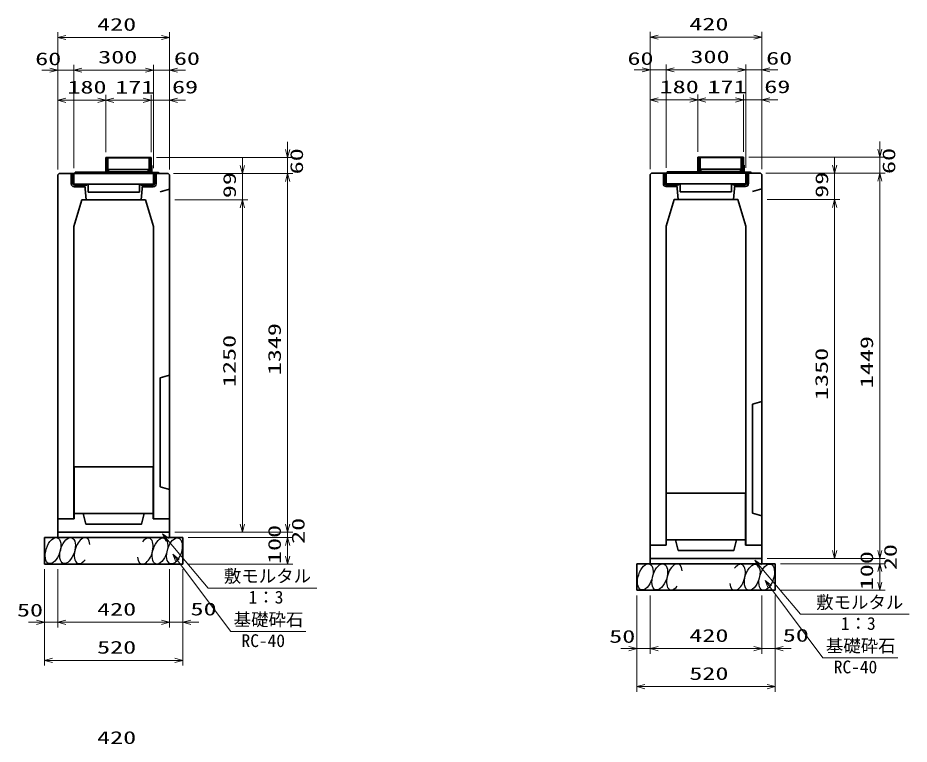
# Model space of a CAD drawing. Units: millimetres on the paper. Extents: x 15 to 1219, y 8 to 859.
# Drawn here: x 864.3 to 1032, y 472.8 to 609.5 of the extents above; entities that cross this region are included whole.
import ezdxf
from ezdxf.enums import TextEntityAlignment as Align

# ---------------------------------------------------------------- set-up
doc = ezdxf.new("R2010")
doc.units = ezdxf.units.MM
for name, color, linetype, lineweight in [('D-STR-DIM（寸法）', 7, 'Continuous', 13), ('D-STR-HTXT(均しCON-旗)', 7, 'Continuous', 13), ('D-STR-HTXT(基礎砕石-旗)', 7, 'Continuous', 13), ('D-STR-STRF(グリ)', 7, 'Continuous', 25), ('D-STR（構造物）', 1, 'Continuous', 35)]:
    doc.layers.add(name, color=color, linetype=linetype, lineweight=lineweight)
doc.styles.add('ＭＳ ゴシック', font='')
doc.styles.get('ＭＳ ゴシック').set_extended_font_data('MS Gothic')

# ---------------------------------------------------------------- blocks, each defined once
blk = doc.blocks.new('_Open30')
at = {"color": 7, "linetype": 'Continuous', "lineweight": 13}
for p, q in [((-1, 0.2679), (0, 0)), ((0, 0), (-1, -0.2679)), ((0, 0), (-1, 0))]:
    blk.add_line(p, q, dxfattribs=at)

msp = doc.modelspace()

# ---------------------------------------------------------------- linework, layer by layer
at = {"layer": 'D-STR-DIM（寸法）'}
for p, q in [((871.873, 599.067), (871.873, 606.757)), ((873.373, 605.757), (891.373, 605.757)), ((892.873, 599.067), (892.873, 606.757)), ((983.269, 599.125), (983.269, 606.816)), ((984.769, 605.816), (1002.769, 605.816)), ((1004.269, 599.125), (1004.269, 606.816)), ((871.873, 588.603), (871.873, 600.61)), ((874.873, 588.848), (874.873, 600.61)), ((874.873, 581.182), (874.873, 600.61)), ((889.873, 581.157), (889.873, 600.61)), ((889.873, 588.848), (889.873, 600.61)), ((892.873, 588.603), (892.873, 600.61)), ((983.269, 588.662), (983.269, 600.669)), ((986.269, 588.907), (986.269, 600.669)), ((986.269, 581.241), (986.269, 600.669)), ((1001.269, 581.216), (1001.269, 600.669)), ((1001.269, 588.907), (1001.269, 600.669)), ((1004.269, 588.662), (1004.269, 600.669)), ((870.373, 599.61), (868.873, 599.61)), ((871.873, 599.61), (874.873, 599.61)), ((876.373, 599.61), (877.873, 599.61)), ((876.373, 599.61), (888.373, 599.61)), ((888.373, 599.61), (886.873, 599.61)), ((889.873, 599.61), (892.873, 599.61)), ((894.373, 599.61), (895.873, 599.61)), ((981.769, 599.669), (980.269, 599.669)), ((983.269, 599.669), (986.269, 599.669)), ((987.769, 599.669), (989.269, 599.669)), ((987.769, 599.669), (999.769, 599.669)), ((999.769, 599.669), (998.269, 599.669)), ((1001.269, 599.669), (1004.269, 599.669)), ((1005.769, 599.669), (1007.269, 599.669)), ((871.873, 580.912), (871.873, 594.957)), ((873.373, 593.957), (879.373, 593.957)), ((880.873, 584.157), (880.873, 594.957)), ((880.873, 584.157), (880.873, 594.957)), ((882.373, 593.957), (887.923, 593.957)), ((887.923, 593.957), (886.423, 593.957)), ((889.423, 584.157), (889.423, 594.957)), ((889.423, 584.157), (889.423, 594.957)), ((889.423, 593.957), (892.873, 593.957)), ((892.873, 580.912), (892.873, 594.957)), ((894.373, 593.957), (895.873, 593.957)), ((983.269, 580.971), (983.269, 595.016)), ((984.769, 594.016), (990.769, 594.016)), ((992.269, 584.216), (992.269, 595.016)), ((992.269, 584.216), (992.269, 595.016)), ((993.769, 594.016), (999.319, 594.016)), ((999.319, 594.016), (997.819, 594.016)), ((1000.819, 584.216), (1000.819, 595.016)), ((1000.819, 584.216), (1000.819, 595.016)), ((1000.819, 594.016), (1004.269, 594.016)), ((1004.269, 580.971), (1004.269, 595.016)), ((1005.769, 594.016), (1007.269, 594.016)), ((915.076, 584.657), (915.076, 586.157)), ((1026.472, 584.716), (1026.472, 586.216)), ((890.423, 583.157), (916.076, 583.157)), ((906.578, 581.657), (906.578, 583.157)), ((915.076, 580.157), (915.076, 583.157)), ((1001.819, 583.216), (1027.472, 583.216)), ((1017.974, 581.716), (1017.974, 583.216)), ((1026.472, 580.216), (1026.472, 583.216)), ((893.623, 580.157), (907.578, 580.157)), ((894.623, 580.157), (916.076, 580.157)), ((894.623, 580.157), (916.076, 580.157)), ((906.578, 575.207), (906.578, 580.157)), ((1005.019, 580.216), (1018.974, 580.216)), ((1006.019, 580.216), (1027.472, 580.216)), ((1006.019, 580.216), (1027.472, 580.216)), ((1017.974, 575.266), (1017.974, 580.216)), ((915.076, 514.207), (915.076, 578.657)), ((915.076, 578.657), (915.076, 577.157)), ((1026.472, 509.266), (1026.472, 578.716)), ((1026.472, 578.716), (1026.472, 577.216)), ((893.873, 575.207), (907.578, 575.207)), ((893.873, 575.207), (907.578, 575.207)), ((1005.269, 575.266), (1018.974, 575.266)), ((1005.269, 575.266), (1018.974, 575.266)), ((906.578, 514.207), (906.578, 573.707)), ((906.578, 573.707), (906.578, 572.207)), ((1017.974, 509.266), (1017.974, 573.766)), ((1017.974, 573.766), (1017.974, 572.266)), ((915.076, 514.207), (915.076, 515.707)), ((893.873, 512.707), (916.076, 512.707)), ((893.873, 512.707), (907.578, 512.707)), ((893.873, 512.707), (916.076, 512.707)), ((896.373, 511.707), (916.076, 511.707)), ((896.373, 511.707), (916.076, 511.707)), ((915.076, 511.707), (915.076, 512.707)), ((915.076, 508.207), (915.076, 510.207)), ((915.076, 510.207), (915.076, 508.707)), ((1026.472, 509.266), (1026.472, 510.766)), ((896.373, 506.707), (916.076, 506.707)), ((1005.269, 507.766), (1027.472, 507.766)), ((1005.269, 507.766), (1018.974, 507.766)), ((1005.269, 507.766), (1027.472, 507.766)), ((1007.769, 506.766), (1027.472, 506.766)), ((1007.769, 506.766), (1027.472, 506.766)), ((1026.472, 506.766), (1026.472, 507.766)), ((869.373, 505.707), (869.373, 494.74)), ((869.373, 504.707), (869.373, 487.583)), ((871.873, 505.707), (871.873, 494.74)), ((871.873, 505.707), (871.873, 494.74)), ((892.873, 505.707), (892.873, 494.74)), ((892.873, 504.707), (892.873, 494.74)), ((895.373, 505.707), (895.373, 494.74)), ((895.373, 504.707), (895.373, 487.583)), ((1026.472, 503.266), (1026.472, 505.266)), ((1026.472, 505.266), (1026.472, 503.766)), ((1007.769, 501.766), (1027.472, 501.766)), ((980.769, 500.766), (980.769, 489.799)), ((980.769, 499.766), (980.769, 482.642)), ((983.269, 500.766), (983.269, 489.799)), ((983.269, 500.766), (983.269, 489.799)), ((1004.269, 500.766), (1004.269, 489.799)), ((1004.269, 499.766), (1004.269, 489.799)), ((1006.769, 500.766), (1006.769, 489.799)), ((1006.769, 499.766), (1006.769, 482.642)), ((867.873, 495.74), (866.373, 495.74)), ((869.373, 495.74), (871.873, 495.74)), ((873.373, 495.74), (891.373, 495.74)), ((873.373, 495.74), (874.873, 495.74)), ((891.373, 495.74), (889.873, 495.74)), ((892.873, 495.74), (895.373, 495.74)), ((896.873, 495.74), (898.373, 495.74)), ((979.269, 490.799), (977.769, 490.799)), ((980.769, 490.799), (983.269, 490.799)), ((984.769, 490.799), (1002.769, 490.799)), ((984.769, 490.799), (986.269, 490.799)), ((1002.769, 490.799), (1001.269, 490.799)), ((1004.269, 490.799), (1006.769, 490.799)), ((1008.269, 490.799), (1009.769, 490.799)), ((870.873, 488.583), (893.873, 488.583)), ((982.269, 483.642), (1005.269, 483.642))]:
    msp.add_line(p, q, dxfattribs=at)
at = {"layer": 'D-STR-HTXT(均しCON-旗)'}
for points in [[(920.6, 502.193), (900.158, 502.193), (892.51, 511.232)], [(1031.996, 497.252), (1011.554, 497.252), (1003.906, 506.291)]]:
    msp.add_lwpolyline(points, dxfattribs=at)
at = {"layer": 'D-STR-HTXT(基礎砕石-旗)'}
for points in [[(918.495, 494.01), (904.391, 494.01), (894.387, 507.336)], [(1029.891, 489.069), (1015.787, 489.069), (1005.783, 502.395)]]:
    msp.add_lwpolyline(points, dxfattribs=at)
at = {"layer": 'D-STR-STRF(グリ)'}
for centre, major_axis in [((870.968, 509.231), (0.79, 2.421)), ((873.689, 509.231), (0.79, 2.421)), ((891.078, 509.15), (-0.771, -2.427)), ((893.799, 509.171), (-0.771, -2.427)), ((982.364, 504.29), (0.79, 2.421)), ((985.085, 504.29), (0.79, 2.421)), ((1002.473, 504.209), (-0.771, -2.427)), ((1005.195, 504.23), (-0.771, -2.427))]:
    msp.add_ellipse(centre, major_axis=major_axis, ratio=0.5139, dxfattribs=at)
for centre, major_axis in [((876.43, 509.231), (0.79, 2.421)), ((888.337, 509.128), (-0.771, -2.427)), ((987.826, 504.29), (0.79, 2.421)), ((999.733, 504.187), (-0.771, -2.427))]:
    msp.add_ellipse(centre, major_axis=major_axis, ratio=0.5139, start_param=5.3575563, end_param=10.3750652, dxfattribs=at)
at = {"layer": 'D-STR（構造物）'}
for p, q in [((889.423, 583.157), (880.873, 583.157)), ((880.873, 583.157), (880.873, 580.182)), ((881.173, 583.157), (881.173, 580.182)), ((889.023, 583.132), (881.273, 583.132)), ((881.273, 583.132), (881.273, 580.932)), ((889.023, 580.932), (889.023, 583.132)), ((889.123, 583.157), (889.123, 580.182)), ((889.423, 580.182), (889.423, 583.157)), ((1000.819, 583.216), (992.269, 583.216)), ((992.269, 583.216), (992.269, 580.241)), ((992.569, 583.216), (992.569, 580.241)), ((1000.419, 583.191), (992.669, 583.191)), ((992.669, 583.191), (992.669, 580.991)), ((1000.419, 580.991), (1000.419, 583.191)), ((1000.519, 583.216), (1000.519, 580.241)), ((1000.819, 580.241), (1000.819, 583.216)), ((872.123, 580.157), (871.873, 579.912)), ((872.123, 580.157), (892.623, 580.157)), ((874.373, 580.157), (874.373, 578.207)), ((874.673, 578.257), (874.673, 580.157)), ((874.873, 580.182), (890.923, 580.182)), ((874.873, 578.182), (874.873, 580.182)), ((880.873, 580.407), (875.098, 580.407)), ((875.098, 580.407), (875.098, 580.182)), ((881.173, 580.482), (889.123, 580.482)), ((881.273, 580.932), (889.023, 580.932)), ((881.423, 580.482), (881.423, 580.932)), ((888.873, 580.482), (888.873, 580.932)), ((889.473, 581.682), (889.423, 581.682)), ((889.573, 580.532), (889.573, 581.582)), ((890.823, 580.332), (889.773, 580.332)), ((889.873, 580.182), (889.873, 578.182)), ((890.073, 578.257), (890.073, 580.157)), ((890.373, 580.157), (890.373, 578.207)), ((890.923, 580.182), (890.923, 580.232)), ((892.623, 580.157), (892.873, 579.912)), ((983.519, 580.216), (983.269, 579.971)), ((983.519, 580.216), (1004.019, 580.216)), ((985.769, 580.216), (985.769, 578.266)), ((986.069, 578.316), (986.069, 580.216)), ((986.269, 580.241), (1002.319, 580.241)), ((986.269, 578.241), (986.269, 580.241)), ((992.269, 580.466), (986.494, 580.466)), ((986.494, 580.466), (986.494, 580.241)), ((992.569, 580.541), (1000.519, 580.541)), ((992.669, 580.991), (1000.419, 580.991)), ((992.819, 580.541), (992.819, 580.991)), ((1000.269, 580.541), (1000.269, 580.991)), ((1000.869, 581.741), (1000.819, 581.741)), ((1000.969, 580.591), (1000.969, 581.641)), ((1002.219, 580.391), (1001.169, 580.391)), ((1001.269, 580.241), (1001.269, 578.241)), ((1001.469, 578.316), (1001.469, 580.216)), ((1001.769, 580.216), (1001.769, 578.266)), ((1002.319, 580.241), (1002.319, 580.291)), ((1004.019, 580.216), (1004.269, 579.971)), ((871.873, 579.912), (871.873, 511.707)), ((892.873, 579.912), (892.873, 511.707)), ((983.269, 579.971), (983.269, 506.766)), ((1004.269, 579.971), (1004.269, 506.766)), ((889.873, 578.182), (874.873, 578.182)), ((874.923, 577.657), (876.873, 577.657)), ((877.298, 577.957), (874.973, 577.957)), ((876.873, 577.657), (876.873, 577.957)), ((876.923, 577.957), (877.173, 575.207)), ((877.298, 577.957), (877.298, 578.182)), ((877.548, 576.682), (877.548, 578.182)), ((887.198, 578.182), (887.198, 576.682)), ((887.448, 577.957), (887.448, 578.182)), ((889.777, 577.957), (887.448, 577.957)), ((887.823, 577.957), (887.573, 575.207)), ((887.873, 577.957), (887.873, 577.657)), ((887.873, 577.657), (889.823, 577.657)), ((889.648, 578.182), (889.648, 577.957)), ((891.123, 576.707), (892.873, 577.207)), ((1001.269, 578.241), (986.269, 578.241)), ((986.319, 577.716), (988.269, 577.716)), ((988.694, 578.016), (986.369, 578.016)), ((988.269, 577.716), (988.269, 578.016)), ((988.319, 578.016), (988.569, 575.266)), ((988.694, 578.016), (988.694, 578.241)), ((988.944, 576.741), (988.944, 578.241)), ((998.594, 576.741), (988.944, 576.741)), ((998.594, 578.241), (998.594, 576.741)), ((998.844, 578.016), (998.844, 578.241)), ((1001.173, 578.016), (998.844, 578.016)), ((999.219, 578.016), (998.969, 575.266)), ((999.269, 578.016), (999.269, 577.716)), ((999.269, 577.716), (1001.219, 577.716)), ((1001.044, 578.241), (1001.044, 578.016)), ((1002.519, 576.766), (1004.269, 577.266)), ((874.873, 570.207), (876.373, 575.207)), ((888.373, 575.207), (876.373, 575.207)), ((887.198, 576.682), (877.548, 576.682)), ((889.873, 570.207), (888.373, 575.207)), ((986.269, 570.266), (987.769, 575.266)), ((999.769, 575.266), (987.769, 575.266)), ((1001.269, 570.266), (999.769, 575.266)), ((874.873, 570.207), (874.873, 515.207)), ((889.873, 570.207), (889.873, 515.207)), ((986.269, 570.266), (986.269, 510.266)), ((1001.269, 570.266), (1001.269, 510.266)), ((891.123, 541.707), (892.873, 542.207)), ((891.123, 541.707), (891.123, 521.207)), ((1002.519, 536.766), (1004.269, 537.266)), ((1002.519, 536.766), (1002.519, 516.266)), ((874.923, 524.957), (874.923, 515.207)), ((874.923, 524.957), (889.823, 524.957)), ((889.823, 524.957), (889.823, 515.207)), ((891.123, 521.207), (892.873, 520.707)), ((986.319, 520.016), (986.319, 510.266)), ((986.319, 520.016), (1001.219, 520.016)), ((1001.219, 520.016), (1001.219, 510.266)), ((871.873, 515.207), (874.923, 515.207)), ((871.873, 515.207), (874.873, 515.207)), ((874.923, 516.207), (889.823, 516.207)), ((877.123, 514.207), (876.623, 516.207)), ((889.823, 515.207), (892.873, 515.207)), ((892.873, 515.207), (889.873, 515.207)), ((1002.519, 516.266), (1004.269, 515.766)), ((869.373, 511.707), (895.373, 511.707)), ((869.373, 511.707), (869.373, 506.707)), ((871.873, 512.707), (892.873, 512.707)), ((895.373, 511.707), (895.373, 506.707)), ((983.269, 510.266), (986.319, 510.266)), ((983.269, 510.266), (986.269, 510.266)), ((986.319, 511.266), (1001.219, 511.266)), ((988.519, 509.266), (988.019, 511.266)), ((1001.219, 510.266), (1004.269, 510.266)), ((1004.269, 510.266), (1001.269, 510.266)), ((869.373, 506.707), (895.373, 506.707)), ((980.769, 506.766), (1006.769, 506.766)), ((980.769, 506.766), (980.769, 501.766)), ((983.269, 507.766), (1004.269, 507.766)), ((1006.769, 506.766), (1006.769, 501.766)), ((980.769, 501.766), (1006.769, 501.766))]:
    msp.add_line(p, q, dxfattribs=at)
for points in [[(877.123, 514.207), (887.623, 514.207), (888.123, 516.207)], [(988.519, 509.266), (999.019, 509.266), (999.519, 511.266)]]:
    msp.add_lwpolyline(points, dxfattribs=at)
for centre, radius, start, end in [((889.473, 581.582), 0.1, 0, 90), ((889.773, 580.532), 0.2, 180, 270), ((890.823, 580.232), 0.1, 0, 90), ((1000.869, 581.641), 0.1, 0, 90), ((1001.169, 580.591), 0.2, 180, 270), ((1002.219, 580.291), 0.1, 0, 90), ((874.923, 578.207), 0.55, 180, 270), ((874.973, 578.257), 0.3, 180, 270), ((889.773, 578.257), 0.3, 270.63559, 359.99998), ((889.823, 578.207), 0.55, 269.99995, 359.99995), ((986.319, 578.266), 0.55, 180, 270), ((986.369, 578.316), 0.3, 180, 270), ((1001.169, 578.316), 0.3, 270.63559, 359.99998), ((1001.219, 578.266), 0.55, 269.99995, 359.99995)]:
    msp.add_arc(centre, radius, start, end, dxfattribs=at)

# ---------------------------------------------------------------- block references
at = {"layer": 'D-STR-DIM（寸法）', "xscale": 1.5, "yscale": 1.5}
for p, rotation in [((871.873, 605.757), 180), ((983.269, 605.816), 180), ((874.873, 599.61), 180), ((874.873, 599.61), 180), ((892.873, 599.61), 180), ((986.269, 599.669), 180), ((986.269, 599.669), 180), ((1004.269, 599.669), 180), ((871.873, 593.957), 180), ((880.873, 593.957), 180), ((892.873, 593.957), 180), ((983.269, 594.016), 180), ((992.269, 594.016), 180), ((1004.269, 594.016), 180), ((915.076, 583.157), 270), ((1026.472, 583.216), 270), ((906.578, 580.157), 270), ((915.076, 580.157), 90), ((915.076, 580.157), 90), ((1017.974, 580.216), 270), ((1026.472, 580.216), 90), ((1026.472, 580.216), 90), ((906.578, 575.207), 90), ((906.578, 575.207), 90), ((1017.974, 575.266), 90), ((1017.974, 575.266), 90), ((906.578, 512.707), 270), ((915.076, 512.707), 270), ((915.076, 512.707), 270), ((915.076, 511.707), 90), ((915.076, 511.707), 90), ((915.076, 506.707), 270), ((1017.974, 507.766), 270), ((1026.472, 507.766), 270), ((1026.472, 507.766), 270), ((1026.472, 506.766), 90), ((1026.472, 506.766), 90), ((1026.472, 501.766), 270), ((871.873, 495.74), 180), ((871.873, 495.74), 180), ((895.373, 495.74), 180), ((983.269, 490.799), 180), ((983.269, 490.799), 180), ((1006.769, 490.799), 180), ((869.373, 488.583), 180), ((980.769, 483.642), 180)]:
    msp.add_blockref('_Open30', p, dxfattribs=dict(at, rotation=rotation))
for p in [(892.873, 605.757), (1004.269, 605.816), (871.873, 599.61), (889.873, 599.61), (889.873, 599.61), (983.269, 599.669), (1001.269, 599.669), (1001.269, 599.669), (880.873, 593.957), (889.423, 593.957), (889.423, 593.957), (992.269, 594.016), (1000.819, 594.016), (1000.819, 594.016), (869.373, 495.74), (892.873, 495.74), (892.873, 495.74), (980.769, 490.799), (1004.269, 490.799), (1004.269, 490.799), (895.373, 488.583), (1006.769, 483.642)]:
    msp.add_blockref('_Open30', p, dxfattribs=at)
at = {"layer": 'D-STR-HTXT(均しCON-旗)', "xscale": 1.5, "yscale": 1.5, "rotation": 130.23516}
for p in [(891.541, 512.378), (1002.937, 507.436)]:
    msp.add_blockref('_Open30', p, dxfattribs=at)
at = {"layer": 'D-STR-HTXT(基礎砕石-旗)', "xscale": 1.5, "yscale": 1.5, "rotation": 126.89552}
for p in [(893.487, 508.536), (1004.883, 503.595)]:
    msp.add_blockref('_Open30', p, dxfattribs=at)

# ---------------------------------------------------------------- texts
at = {"layer": 'D-STR-DIM（寸法）', "style": 'ＭＳ ゴシック', "width": 1.5}
for s, p in [('420', (879.248, 606.295)), ('420', (990.644, 606.354)), ('60', (867.609, 599.824)), ('300', (879.457, 600.148)), ('60', (893.693, 599.871)), ('60', (979.005, 599.883)), ('300', (990.853, 600.207)), ('60', (1005.089, 599.93)), ('180', (873.665, 594.495)), ('171', (882.648, 594.495)), ('69', (893.347, 594.515)), ('180', (985.061, 594.553)), ('171', (994.044, 594.553)), ('69', (1004.743, 594.573)), ('50', (864.176, 496.107)), ('420', (879.248, 496.278)), ('50', (896.825, 496.315)), ('50', (975.572, 491.166)), ('420', (990.644, 491.336)), ('50', (1008.221, 491.374)), ('520', (879.248, 489.12)), ('520', (990.644, 484.179)), ('420', (879.248, 472.131))]:
    msp.add_text(s, height=2.405, dxfattribs=at).set_placement(p, align=Align.BOTTOM_LEFT)
for s, p in [('60', (918.706, 580.015)), ('60', (1030.102, 580.074)), ('99', (906.087, 575.529)), ('99', (1017.483, 575.588)), ('1349', (914.539, 542.219)), ('1250', (906.041, 539.999)), ('1449', (1025.935, 539.778)), ('1350', (1017.437, 537.558)), ('20', (918.99, 510.489)), ('100', (914.539, 506.707)), ('20', (1030.386, 505.548)), ('100', (1025.935, 501.766))]:
    msp.add_text(s, height=2.405, rotation=90, dxfattribs=at).set_placement(p, align=Align.BOTTOM_LEFT)
at = {"layer": 'D-STR-HTXT(均しCON-旗)', "style": 'ＭＳ ゴシック'}
for s, p in [('敷モルタル', (903.1, 502.515)), ('1：3', (907.746, 498.542)), ('敷モルタル', (1014.496, 497.574)), ('1：3', (1019.142, 493.601))]:
    msp.add_text(s, height=2.405, dxfattribs=at).set_placement(p, align=Align.BOTTOM_LEFT)
at = {"layer": 'D-STR-HTXT(基礎砕石-旗)', "style": 'ＭＳ ゴシック'}
for s, p in [('基礎砕石', (904.927, 494.345)), ('RC-40', (906.415, 490.359)), ('基礎砕石', (1016.323, 489.404)), ('RC-40', (1017.811, 485.418))]:
    msp.add_text(s, height=2.405, dxfattribs=at).set_placement(p, align=Align.BOTTOM_LEFT)

doc.saveas('drawing.dxf')
